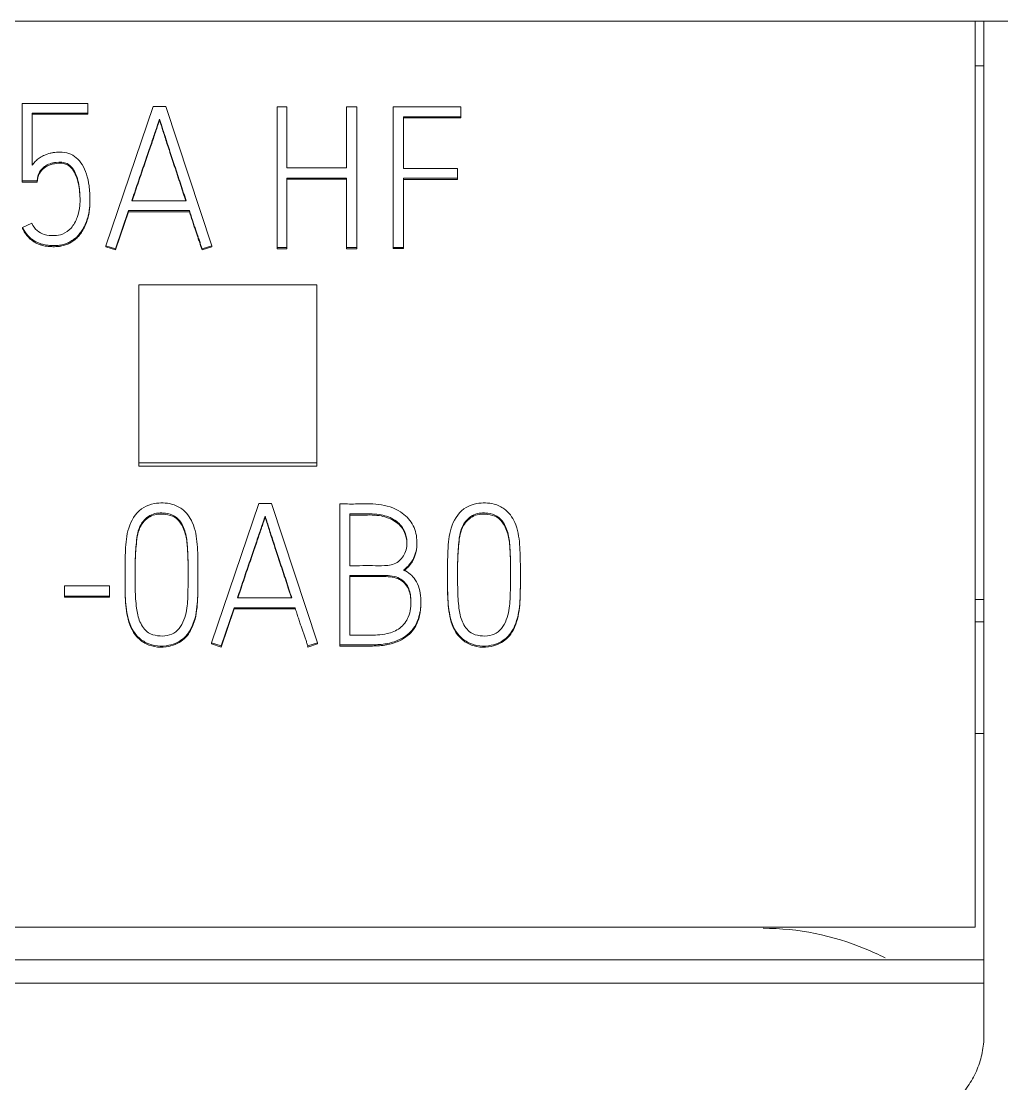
# Model space of a CAD drawing. Header units: millimetres. Extents: x 4137 to 6698, y 1400 to 3585.
# Drawn here: x 6200.93 to 6211.95, y 3360.85 to 3372.79 of the extents above; entities that cross this region are included whole.
import ezdxf

# ---------------------------------------------------------------- set-up
doc = ezdxf.new("R2010")
doc.units = ezdxf.units.MM
doc.layers.add('000-PI-Oprema', color=30, linetype='Continuous', lineweight=5)

msp = doc.modelspace()

# ---------------------------------------------------------------- linework, layer by layer
at = {"layer": '000-PI-Oprema', "color": 0, "linetype": 'ByBlock', "lineweight": 0}
for p, q in [((6211.648, 3372.791), (6186.848, 3372.791)), ((6211.648, 3372.791), (6211.748, 3372.791)), ((6211.648, 3362.608), (6211.648, 3372.791)), ((6216.648, 3372.791), (6211.748, 3372.791)), ((6211.748, 3372.291), (6211.648, 3372.291)), ((6200.938, 3371.868), (6201.677, 3371.868)), ((6200.938, 3370.996), (6200.938, 3371.868)), ((6201.677, 3371.868), (6201.677, 3371.758)), ((6201.049, 3371.758), (6201.049, 3371.172)), ((6201.677, 3371.758), (6201.049, 3371.758)), ((6201.677, 3371.745), (6201.049, 3371.745)), ((6201.677, 3371.758), (6201.677, 3371.745)), ((6202.41, 3371.833), (6201.88, 3370.268)), ((6202.552, 3371.833), (6202.41, 3371.833)), ((6203.069, 3370.268), (6202.552, 3371.833)), ((6203.804, 3371.828), (6203.804, 3370.246)), ((6203.914, 3371.828), (6203.804, 3371.828)), ((6203.914, 3371.142), (6203.914, 3371.828)), ((6204.698, 3371.828), (6204.585, 3371.828)), ((6204.585, 3371.828), (6204.585, 3371.142)), ((6204.698, 3370.246), (6204.698, 3371.828)), ((6205.108, 3371.831), (6205.108, 3370.248)), ((6205.87, 3371.831), (6205.108, 3371.831)), ((6205.87, 3371.718), (6205.87, 3371.831)), ((6202.481, 3371.692), (6202.481, 3371.679)), ((6205.222, 3371.137), (6205.222, 3371.718)), ((6205.222, 3371.718), (6205.87, 3371.718)), ((6205.222, 3371.706), (6205.87, 3371.706)), ((6205.87, 3371.718), (6205.87, 3371.706)), ((6204.585, 3371.142), (6203.914, 3371.142)), ((6205.83, 3371.137), (6205.222, 3371.137)), ((6205.83, 3371.027), (6205.83, 3371.137)), ((6203.914, 3371.029), (6204.585, 3371.029)), ((6203.914, 3370.246), (6203.914, 3371.029)), ((6203.914, 3371.017), (6204.585, 3371.017)), ((6204.585, 3371.029), (6204.585, 3370.246)), ((6205.222, 3370.248), (6205.222, 3371.027)), ((6205.222, 3371.027), (6205.83, 3371.027)), ((6205.222, 3371.014), (6205.83, 3371.014)), ((6205.83, 3371.027), (6205.83, 3371.014)), ((6200.938, 3370.996), (6200.938, 3370.983)), ((6201.107, 3370.996), (6200.938, 3370.996)), ((6201.107, 3370.983), (6200.938, 3370.983)), ((6201.107, 3370.996), (6201.107, 3370.983)), ((6201.7, 3370.778), (6201.7, 3370.79)), ((6202.78, 3370.774), (6202.17, 3370.774)), ((6201.986, 3370.233), (6202.133, 3370.662)), ((6202.133, 3370.662), (6202.133, 3370.649)), ((6202.133, 3370.662), (6202.818, 3370.662)), ((6202.818, 3370.662), (6202.818, 3370.649)), ((6201.986, 3370.22), (6202.133, 3370.649)), ((6202.133, 3370.649), (6202.818, 3370.649)), ((6200.943, 3370.474), (6201.045, 3370.521)), ((6200.943, 3370.474), (6200.943, 3370.462)), ((6201.88, 3370.268), (6201.88, 3370.255)), ((6201.88, 3370.268), (6201.986, 3370.233)), ((6201.88, 3370.255), (6201.986, 3370.22)), ((6201.986, 3370.233), (6201.986, 3370.22)), ((6202.96, 3370.233), (6203.069, 3370.268)), ((6202.96, 3370.22), (6203.069, 3370.255)), ((6202.96, 3370.233), (6202.96, 3370.22)), ((6203.069, 3370.268), (6203.069, 3370.255)), ((6203.804, 3370.246), (6203.914, 3370.246)), ((6203.804, 3370.246), (6203.804, 3370.233)), ((6203.804, 3370.233), (6203.914, 3370.233)), ((6203.914, 3370.246), (6203.914, 3370.233)), ((6204.585, 3370.246), (6204.585, 3370.233)), ((6204.585, 3370.246), (6204.698, 3370.246)), ((6204.585, 3370.233), (6204.698, 3370.233)), ((6204.698, 3370.246), (6204.698, 3370.233)), ((6205.108, 3370.248), (6205.222, 3370.248)), ((6205.108, 3370.248), (6205.108, 3370.235)), ((6205.108, 3370.235), (6205.222, 3370.235)), ((6205.222, 3370.248), (6205.222, 3370.235)), ((6202.248, 3369.827), (6202.248, 3367.828)), ((6204.248, 3369.827), (6202.248, 3369.827)), ((6204.248, 3367.828), (6204.248, 3369.827)), ((6202.248, 3367.828), (6202.248, 3367.79)), ((6202.248, 3367.828), (6204.248, 3367.828)), ((6202.248, 3367.79), (6204.248, 3367.79)), ((6204.248, 3367.828), (6204.248, 3367.79)), ((6203.597, 3367.369), (6203.067, 3365.804)), ((6203.739, 3367.369), (6203.597, 3367.369)), ((6204.256, 3365.804), (6203.739, 3367.369)), ((6204.507, 3365.78), (6204.507, 3367.365)), ((6203.668, 3367.228), (6203.668, 3367.216)), ((6204.62, 3367.253), (6204.62, 3366.671)), ((6205.375, 3366.916), (6205.375, 3366.937)), ((6202.095, 3366.631), (6202.095, 3366.618)), ((6202.914, 3366.587), (6202.914, 3366.6)), ((6205.718, 3366.631), (6205.718, 3366.618)), ((6206.538, 3366.587), (6206.538, 3366.6)), ((6204.62, 3366.561), (6204.62, 3365.89)), ((6201.414, 3366.443), (6201.414, 3366.33)), ((6201.92, 3366.443), (6201.414, 3366.443)), ((6201.92, 3366.33), (6201.92, 3366.443)), ((6201.414, 3366.33), (6201.92, 3366.33)), ((6201.414, 3366.33), (6201.414, 3366.318)), ((6201.414, 3366.318), (6201.92, 3366.318)), ((6201.92, 3366.33), (6201.92, 3366.318)), ((6203.968, 3366.31), (6203.358, 3366.31)), ((6205.42, 3366.245), (6205.42, 3366.257)), ((6211.648, 3366.291), (6211.748, 3366.291)), ((6203.173, 3365.769), (6203.32, 3366.198)), ((6203.173, 3365.756), (6203.32, 3366.185)), ((6203.32, 3366.198), (6203.32, 3366.185)), ((6203.32, 3366.198), (6204.006, 3366.198)), ((6203.32, 3366.185), (6204.006, 3366.185)), ((6204.006, 3366.198), (6204.006, 3366.185)), ((6211.648, 3366.041), (6211.748, 3366.041)), ((6203.067, 3365.804), (6203.067, 3365.791)), ((6203.067, 3365.804), (6203.173, 3365.769)), ((6203.067, 3365.791), (6203.173, 3365.756)), ((6203.173, 3365.769), (6203.173, 3365.756)), ((6204.145, 3365.763), (6204.148, 3365.756)), ((6204.148, 3365.769), (6204.256, 3365.804)), ((6204.148, 3365.756), (6204.256, 3365.791)), ((6204.148, 3365.769), (6204.148, 3365.756)), ((6204.256, 3365.804), (6204.256, 3365.791)), ((6204.507, 3365.78), (6204.507, 3365.767)), ((6211.648, 3364.786), (6211.748, 3364.786)), ((6211.648, 3362.608), (6186.848, 3362.608)), ((6211.748, 3362.24), (6186.748, 3362.24)), ((6211.748, 3361.977), (6186.748, 3361.977))]:
    msp.add_line(p, q, dxfattribs=at)
for points, knots in [([(6211.748, 3361.977), (6211.748, 3364.498), (6211.748, 3368.103), (6211.748, 3371.706), (6211.748, 3372.791)], [0, 0, 0, 0, 0.698854, 1, 1, 1, 1]), ([(6202.17, 3370.774), (6202.181, 3370.806), (6202.203, 3370.872), (6202.236, 3370.971), (6202.27, 3371.069), (6202.303, 3371.167), (6202.335, 3371.26), (6202.365, 3371.347), (6202.393, 3371.429), (6202.418, 3371.503), (6202.44, 3371.568), (6202.458, 3371.622), (6202.471, 3371.662), (6202.478, 3371.684), (6202.481, 3371.692)], [0, 0, 0, 0, 0.106118, 0.213594, 0.322428, 0.429305, 0.530911, 0.627246, 0.716632, 0.797389, 0.869519, 0.929228, 0.972722, 1, 1, 1, 1]), ([(6202.175, 3370.774), (6202.184, 3370.802), (6202.205, 3370.863), (6202.236, 3370.958), (6202.27, 3371.057), (6202.303, 3371.154), (6202.335, 3371.247), (6202.365, 3371.335), (6202.393, 3371.416), (6202.418, 3371.49), (6202.44, 3371.555), (6202.458, 3371.609), (6202.471, 3371.649), (6202.478, 3371.671), (6202.481, 3371.679)], [0, 0, 0, 0, 0.09357, 0.202554, 0.312916, 0.421294, 0.524326, 0.622014, 0.712654, 0.794544, 0.867687, 0.928234, 0.972339, 1, 1, 1, 1]), ([(6202.481, 3371.692), (6202.484, 3371.684), (6202.491, 3371.662), (6202.504, 3371.622), (6202.521, 3371.568), (6202.542, 3371.503), (6202.566, 3371.429), (6202.593, 3371.347), (6202.621, 3371.26), (6202.652, 3371.166), (6202.684, 3371.069), (6202.717, 3370.971), (6202.749, 3370.872), (6202.77, 3370.807), (6202.78, 3370.774)], [0, 0, 0, 0, 0.027336, 0.070868, 0.130595, 0.202708, 0.283396, 0.372662, 0.4689, 0.570509, 0.677489, 0.786433, 0.893936, 1, 1, 1, 1]), ([(6202.481, 3371.679), (6202.484, 3371.671), (6202.491, 3371.649), (6202.504, 3371.609), (6202.521, 3371.555), (6202.542, 3371.49), (6202.566, 3371.416), (6202.593, 3371.335), (6202.621, 3371.247), (6202.652, 3371.154), (6202.684, 3371.057), (6202.717, 3370.958), (6202.748, 3370.863), (6202.767, 3370.802), (6202.776, 3370.774)], [0, 0, 0, 0, 0.02772, 0.071862, 0.132428, 0.205553, 0.287375, 0.377893, 0.475483, 0.578518, 0.686999, 0.797473, 0.906485, 1, 1, 1, 1]), ([(6201.049, 3371.172), (6201.054, 3371.179), (6201.064, 3371.191), (6201.08, 3371.21), (6201.098, 3371.228), (6201.118, 3371.245), (6201.141, 3371.26), (6201.165, 3371.275), (6201.192, 3371.288), (6201.221, 3371.299), (6201.253, 3371.308), (6201.288, 3371.315), (6201.325, 3371.319), (6201.384, 3371.321), (6201.463, 3371.311), (6201.551, 3371.26), (6201.619, 3371.178), (6201.667, 3371.069), (6201.694, 3370.934), (6201.701, 3370.81), (6201.698, 3370.707), (6201.688, 3370.636), (6201.671, 3370.57), (6201.649, 3370.51), (6201.621, 3370.455), (6201.589, 3370.407), (6201.552, 3370.365), (6201.509, 3370.331), (6201.463, 3370.304), (6201.412, 3370.284), (6201.358, 3370.272), (6201.314, 3370.269), (6201.281, 3370.27), (6201.256, 3370.271), (6201.228, 3370.273), (6201.197, 3370.276), (6201.164, 3370.284), (6201.129, 3370.295), (6201.095, 3370.31), (6201.061, 3370.33), (6201.027, 3370.355), (6200.995, 3370.387), (6200.966, 3370.428), (6200.95, 3370.458), (6200.943, 3370.474)], [0, 0, 0, 0, 0.010575, 0.021534, 0.032937, 0.044729, 0.056875, 0.069452, 0.0826, 0.096505, 0.111279, 0.126985, 0.143702, 0.161538, 0.205913, 0.248141, 0.293825, 0.346182, 0.40699, 0.478261, 0.512629, 0.544859, 0.575282, 0.604004, 0.631084, 0.6569, 0.681684, 0.705765, 0.729734, 0.753772, 0.778045, 0.803118, 0.812005, 0.822876, 0.835737, 0.849942, 0.864952, 0.880894, 0.897668, 0.915306, 0.934053, 0.954105, 0.975931, 1, 1, 1, 1]), ([(6201.045, 3370.521), (6201.06, 3370.487), (6201.098, 3370.436), (6201.192, 3370.386), (6201.293, 3370.378), (6201.403, 3370.393), (6201.5, 3370.466), (6201.562, 3370.584), (6201.593, 3370.729), (6201.586, 3370.893), (6201.559, 3371.059), (6201.464, 3371.206), (6201.312, 3371.212), (6201.199, 3371.176), (6201.123, 3371.092), (6201.108, 3371.033), (6201.107, 3370.996)], [0, 0, 0, 0, 0.059022, 0.110017, 0.175174, 0.228533, 0.294979, 0.374406, 0.452147, 0.547151, 0.653629, 0.744768, 0.81483, 0.893356, 0.941956, 1, 1, 1, 1]), ([(6201.589, 3370.774), (6201.589, 3370.807), (6201.583, 3370.902), (6201.559, 3371.047), (6201.464, 3371.194), (6201.312, 3371.2), (6201.199, 3371.163), (6201.123, 3371.079), (6201.108, 3371.02), (6201.107, 3370.983)], [0, 0, 0, 0, 0.110862, 0.319923, 0.498869, 0.636431, 0.790612, 0.886035, 1, 1, 1, 1]), ([(6201.7, 3370.777), (6201.7, 3370.775), (6201.699, 3370.747), (6201.698, 3370.695), (6201.688, 3370.623), (6201.671, 3370.557), (6201.649, 3370.497), (6201.621, 3370.443), (6201.589, 3370.394), (6201.552, 3370.353), (6201.509, 3370.318), (6201.463, 3370.291), (6201.412, 3370.271), (6201.358, 3370.259), (6201.314, 3370.257), (6201.281, 3370.257), (6201.256, 3370.258), (6201.228, 3370.26), (6201.197, 3370.264), (6201.164, 3370.271), (6201.129, 3370.282), (6201.095, 3370.297), (6201.061, 3370.317), (6201.027, 3370.343), (6200.995, 3370.375), (6200.966, 3370.415), (6200.95, 3370.445), (6200.943, 3370.462)], [0, 0, 0, 0, 0.006507, 0.07195, 0.133322, 0.191255, 0.245946, 0.297513, 0.346671, 0.393864, 0.439719, 0.485361, 0.531134, 0.577354, 0.625098, 0.642021, 0.662722, 0.687212, 0.714261, 0.742843, 0.773199, 0.80514, 0.838725, 0.874425, 0.912607, 0.954167, 1, 1, 1, 1]), ([(6202.818, 3370.662), (6202.824, 3370.642), (6202.837, 3370.603), (6202.855, 3370.546), (6202.872, 3370.494), (6202.888, 3370.445), (6202.904, 3370.4), (6202.918, 3370.357), (6202.933, 3370.315), (6202.947, 3370.273), (6202.956, 3370.246), (6202.96, 3370.233)], [0, 0, 0, 0, 0.138948, 0.27018, 0.393699, 0.508312, 0.612826, 0.707241, 0.810993, 0.908573, 1, 1, 1, 1]), ([(6202.818, 3370.649), (6202.824, 3370.629), (6202.837, 3370.59), (6202.855, 3370.534), (6202.872, 3370.481), (6202.888, 3370.432), (6202.904, 3370.387), (6202.918, 3370.344), (6202.933, 3370.302), (6202.947, 3370.26), (6202.956, 3370.233), (6202.96, 3370.22)], [0, 0, 0, 0, 0.138948, 0.27018, 0.393699, 0.508312, 0.612826, 0.707241, 0.810993, 0.908573, 1, 1, 1, 1]), ([(6202.425, 3367.369), (6202.382, 3367.361), (6202.258, 3367.321), (6202.124, 3367.129), (6202.092, 3366.831), (6202.096, 3366.535), (6202.095, 3366.28), (6202.125, 3366.07), (6202.185, 3365.905), (6202.366, 3365.77), (6202.569, 3365.752), (6202.773, 3365.847), (6202.883, 3366.04), (6202.914, 3366.274), (6202.913, 3366.528), (6202.914, 3366.782), (6202.903, 3366.995), (6202.85, 3367.181), (6202.758, 3367.306), (6202.599, 3367.379), (6202.488, 3367.381), (6202.425, 3367.369)], [0, 0, 0, 0, 0.03125, 0.09375, 0.15625, 0.25, 0.3125, 0.34375, 0.40625, 0.4375, 0.5, 0.546875, 0.59375, 0.65625, 0.71875, 0.78125, 0.84375, 0.875, 0.921875, 0.953125, 1, 1, 1, 1]), ([(6204.507, 3367.365), (6204.566, 3367.365), (6204.712, 3367.362), (6204.945, 3367.376), (6205.18, 3367.304), (6205.335, 3367.149), (6205.385, 3366.968), (6205.367, 3366.806), (6205.304, 3366.692), (6205.253, 3366.643), (6205.228, 3366.625)], [0, 0, 0, 0, 0.121799, 0.300471, 0.478612, 0.608153, 0.736749, 0.853072, 0.938599, 1, 1, 1, 1]), ([(6206.048, 3367.369), (6206.006, 3367.361), (6205.882, 3367.321), (6205.748, 3367.129), (6205.716, 3366.831), (6205.72, 3366.535), (6205.719, 3366.28), (6205.748, 3366.07), (6205.809, 3365.905), (6205.99, 3365.77), (6206.193, 3365.752), (6206.396, 3365.847), (6206.507, 3366.04), (6206.538, 3366.274), (6206.537, 3366.528), (6206.538, 3366.782), (6206.526, 3366.995), (6206.474, 3367.181), (6206.382, 3367.306), (6206.223, 3367.379), (6206.112, 3367.381), (6206.048, 3367.369)], [0, 0, 0, 0, 0.03125, 0.09375, 0.15625, 0.25, 0.3125, 0.34375, 0.40625, 0.4375, 0.5, 0.546875, 0.59375, 0.65625, 0.71875, 0.78125, 0.84375, 0.875, 0.921875, 0.953125, 1, 1, 1, 1]), ([(6202.651, 3367.228), (6202.621, 3367.247), (6202.532, 3367.27), (6202.386, 3367.262), (6202.244, 3367.128), (6202.219, 3366.929), (6202.206, 3366.722), (6202.209, 3366.545), (6202.208, 3366.37), (6202.217, 3366.211), (6202.251, 3366.039), (6202.335, 3365.914), (6202.495, 3365.868), (6202.686, 3365.896), (6202.788, 3366.116), (6202.803, 3366.354), (6202.803, 3366.602), (6202.801, 3366.83), (6202.786, 3367.005), (6202.742, 3367.141), (6202.681, 3367.21), (6202.651, 3367.228)], [0, 0, 0, 0, 0.03125, 0.078125, 0.125, 0.1875, 0.25, 0.3125, 0.34375, 0.40625, 0.453125, 0.5, 0.53125, 0.59375, 0.65625, 0.71875, 0.8125, 0.875, 0.921875, 0.96875, 1, 1, 1, 1]), ([(6202.651, 3367.216), (6202.621, 3367.234), (6202.532, 3367.257), (6202.386, 3367.249), (6202.244, 3367.115), (6202.219, 3366.916), (6202.208, 3366.752), (6202.208, 3366.656), (6202.208, 3366.629)], [0, 0, 0, 0, 0.114194, 0.285486, 0.456777, 0.685166, 0.913555, 1, 1, 1, 1]), ([(6202.803, 3366.542), (6202.803, 3366.569), (6202.803, 3366.667), (6202.801, 3366.817), (6202.786, 3366.993), (6202.742, 3367.128), (6202.681, 3367.197), (6202.651, 3367.216)], [0, 0, 0, 0, 0.115044, 0.410029, 0.631268, 0.852507, 1, 1, 1, 1]), ([(6203.358, 3366.31), (6203.369, 3366.343), (6203.391, 3366.408), (6203.424, 3366.507), (6203.457, 3366.606), (6203.49, 3366.703), (6203.522, 3366.796), (6203.552, 3366.884), (6203.58, 3366.965), (6203.605, 3367.039), (6203.627, 3367.105), (6203.645, 3367.158), (6203.658, 3367.198), (6203.665, 3367.22), (6203.668, 3367.228)], [0, 0, 0, 0, 0.106118, 0.213594, 0.322428, 0.429305, 0.530911, 0.627246, 0.716632, 0.797389, 0.869519, 0.929228, 0.972722, 1, 1, 1, 1]), ([(6203.362, 3366.31), (6203.371, 3366.339), (6203.392, 3366.4), (6203.424, 3366.494), (6203.457, 3366.593), (6203.49, 3366.69), (6203.522, 3366.783), (6203.552, 3366.871), (6203.58, 3366.953), (6203.605, 3367.027), (6203.627, 3367.092), (6203.645, 3367.146), (6203.658, 3367.186), (6203.665, 3367.207), (6203.668, 3367.216)], [0, 0, 0, 0, 0.09357, 0.202554, 0.312916, 0.421294, 0.524326, 0.622014, 0.712654, 0.794544, 0.867687, 0.928234, 0.972339, 1, 1, 1, 1]), ([(6203.668, 3367.228), (6203.671, 3367.22), (6203.678, 3367.198), (6203.691, 3367.158), (6203.708, 3367.105), (6203.729, 3367.039), (6203.753, 3366.965), (6203.78, 3366.884), (6203.809, 3366.796), (6203.839, 3366.703), (6203.872, 3366.606), (6203.904, 3366.507), (6203.936, 3366.408), (6203.957, 3366.343), (6203.968, 3366.31)], [0, 0, 0, 0, 0.027336, 0.070868, 0.130595, 0.202708, 0.283396, 0.372662, 0.4689, 0.570509, 0.677489, 0.786433, 0.893936, 1, 1, 1, 1]), ([(6203.668, 3367.216), (6203.671, 3367.207), (6203.678, 3367.186), (6203.691, 3367.146), (6203.708, 3367.092), (6203.729, 3367.027), (6203.753, 3366.953), (6203.78, 3366.871), (6203.809, 3366.783), (6203.839, 3366.69), (6203.872, 3366.593), (6203.904, 3366.494), (6203.935, 3366.4), (6203.955, 3366.339), (6203.964, 3366.31)], [0, 0, 0, 0, 0.02772, 0.071862, 0.132428, 0.205553, 0.287375, 0.377893, 0.475483, 0.578518, 0.686999, 0.797473, 0.906485, 1, 1, 1, 1]), ([(6204.62, 3366.671), (6204.669, 3366.671), (6204.754, 3366.671), (6204.884, 3366.672), (6205.013, 3366.667), (6205.157, 3366.69), (6205.256, 3366.813), (6205.271, 3366.957), (6205.228, 3367.099), (6205.112, 3367.205), (6204.939, 3367.259), (6204.771, 3367.251), (6204.661, 3367.253), (6204.62, 3367.253)], [0, 0, 0, 0, 0.089881, 0.159215, 0.241238, 0.333496, 0.41712, 0.515535, 0.593949, 0.688978, 0.794399, 0.924872, 1, 1, 1, 1]), ([(6205.263, 3366.915), (6205.262, 3366.928), (6205.259, 3366.983), (6205.228, 3367.087), (6205.112, 3367.192), (6204.939, 3367.247), (6204.771, 3367.238), (6204.661, 3367.24), (6204.62, 3367.24)], [0, 0, 0, 0, 0.046506, 0.200835, 0.387866, 0.595348, 0.852137, 1, 1, 1, 1]), ([(6206.274, 3367.228), (6206.244, 3367.247), (6206.156, 3367.27), (6206.01, 3367.262), (6205.868, 3367.128), (6205.843, 3366.929), (6205.83, 3366.722), (6205.833, 3366.545), (6205.832, 3366.37), (6205.841, 3366.211), (6205.875, 3366.039), (6205.959, 3365.914), (6206.119, 3365.868), (6206.31, 3365.896), (6206.411, 3366.116), (6206.427, 3366.354), (6206.427, 3366.602), (6206.425, 3366.83), (6206.41, 3367.005), (6206.366, 3367.141), (6206.304, 3367.21), (6206.274, 3367.228)], [0, 0, 0, 0, 0.03125, 0.078125, 0.125, 0.1875, 0.25, 0.3125, 0.34375, 0.40625, 0.453125, 0.5, 0.53125, 0.59375, 0.65625, 0.71875, 0.8125, 0.875, 0.921875, 0.96875, 1, 1, 1, 1]), ([(6206.274, 3367.216), (6206.244, 3367.234), (6206.156, 3367.257), (6206.01, 3367.249), (6205.868, 3367.115), (6205.843, 3366.916), (6205.832, 3366.752), (6205.832, 3366.656), (6205.832, 3366.629)], [0, 0, 0, 0, 0.114194, 0.285486, 0.456777, 0.685166, 0.913555, 1, 1, 1, 1]), ([(6206.427, 3366.542), (6206.427, 3366.569), (6206.426, 3366.667), (6206.425, 3366.817), (6206.41, 3366.993), (6206.366, 3367.128), (6206.304, 3367.197), (6206.274, 3367.216)], [0, 0, 0, 0, 0.115044, 0.410029, 0.631268, 0.852507, 1, 1, 1, 1]), ([(6205.375, 3366.919), (6205.375, 3366.872), (6205.362, 3366.785), (6205.304, 3366.679), (6205.253, 3366.631), (6205.228, 3366.613)], [0, 0, 0, 0, 0.39415, 0.746816, 1, 1, 1, 1]), ([(6202.095, 3366.618), (6202.095, 3366.572), (6202.096, 3366.441), (6202.095, 3366.267), (6202.125, 3366.057), (6202.185, 3365.892), (6202.366, 3365.757), (6202.569, 3365.739), (6202.773, 3365.834), (6202.883, 3366.027), (6202.914, 3366.261), (6202.914, 3366.455), (6202.914, 3366.563), (6202.914, 3366.587)], [0, 0, 0, 0, 0.065476, 0.18556, 0.245602, 0.365686, 0.425728, 0.545812, 0.635875, 0.725938, 0.846022, 0.966106, 1, 1, 1, 1]), ([(6205.228, 3366.625), (6205.282, 3366.595), (6205.38, 3366.513), (6205.428, 3366.316), (6205.414, 3366.119), (6205.335, 3365.932), (6205.175, 3365.828), (6205.01, 3365.785), (6204.85, 3365.779), (6204.681, 3365.78), (6204.565, 3365.78), (6204.507, 3365.78)], [0, 0, 0, 0, 0.103943, 0.238103, 0.352261, 0.47238, 0.599265, 0.688206, 0.785795, 0.892897, 1, 1, 1, 1]), ([(6205.718, 3366.618), (6205.718, 3366.572), (6205.719, 3366.441), (6205.719, 3366.267), (6205.748, 3366.057), (6205.809, 3365.892), (6205.99, 3365.757), (6206.193, 3365.739), (6206.396, 3365.834), (6206.507, 3366.027), (6206.538, 3366.261), (6206.537, 3366.455), (6206.538, 3366.563), (6206.538, 3366.587)], [0, 0, 0, 0, 0.065476, 0.18556, 0.245602, 0.365686, 0.425728, 0.545812, 0.635875, 0.725938, 0.846022, 0.966106, 1, 1, 1, 1]), ([(6204.62, 3365.89), (6204.66, 3365.89), (6204.763, 3365.891), (6204.904, 3365.888), (6205.056, 3365.904), (6205.191, 3365.959), (6205.3, 3366.101), (6205.312, 3366.271), (6205.291, 3366.432), (6205.177, 3366.552), (6205, 3366.564), (6204.815, 3366.56), (6204.685, 3366.561), (6204.62, 3366.561)], [0, 0, 0, 0, 0.066156, 0.175169, 0.23737, 0.32413, 0.412445, 0.52466, 0.605148, 0.683631, 0.78156, 0.89078, 1, 1, 1, 1]), ([(6205.306, 3366.241), (6205.306, 3366.253), (6205.305, 3366.313), (6205.291, 3366.419), (6205.177, 3366.54), (6205, 3366.552), (6204.815, 3366.548), (6204.685, 3366.549), (6204.62, 3366.549)], [0, 0, 0, 0, 0.039686, 0.202294, 0.36085, 0.558693, 0.779347, 1, 1, 1, 1]), ([(6205.42, 3366.246), (6205.42, 3366.2), (6205.408, 3366.091), (6205.335, 3365.919), (6205.175, 3365.815), (6205.01, 3365.772), (6204.85, 3365.766), (6204.681, 3365.768), (6204.565, 3365.767), (6204.507, 3365.767)], [0, 0, 0, 0, 0.115677, 0.279669, 0.452899, 0.574324, 0.707557, 0.853779, 1, 1, 1, 1]), ([(6204.006, 3366.198), (6204.012, 3366.178), (6204.024, 3366.139), (6204.042, 3366.083), (6204.059, 3366.03), (6204.076, 3365.981), (6204.091, 3365.936), (6204.106, 3365.893), (6204.121, 3365.851), (6204.135, 3365.809), (6204.144, 3365.782), (6204.148, 3365.769)], [0, 0, 0, 0, 0.138948, 0.27018, 0.393699, 0.508312, 0.612826, 0.707241, 0.810993, 0.908573, 1, 1, 1, 1]), ([(6210.636, 3362.262), (6210.563, 3362.299), (6210.132, 3362.498), (6209.658, 3362.595), (6209.265, 3362.595), (6209.265, 3362.595), (6209.265, 3362.595)], [0, 0, 0, 0, 0.171752, 1, 1, 1, 1, 1, 1]), ([(6211.748, 3361.391), (6211.748, 3361.584), (6211.748, 3361.779), (6211.748, 3361.975), (6211.748, 3361.977)], [0, 0, 0, 0, 0.989298, 1, 1, 1, 1]), ([(6211.748, 3361.391), (6211.748, 3361.326), (6211.741, 3361.261), (6211.722, 3361.166), (6211.714, 3361.134), (6211.695, 3361.072), (6211.684, 3361.041), (6211.647, 3360.95), (6211.617, 3360.893), (6211.563, 3360.812), (6211.544, 3360.785), (6211.503, 3360.734), (6211.481, 3360.71), (6211.412, 3360.64), (6211.362, 3360.599), (6211.28, 3360.545), (6211.252, 3360.528), (6211.194, 3360.497), (6211.135, 3360.468), (6211.074, 3360.446), (6211.027, 3360.432), (6211.012, 3360.427), (6210.98, 3360.419), (6210.964, 3360.415), (6210.883, 3360.398), (6210.818, 3360.391), (6210.752, 3360.391)], [0, 0, 0, 0, 0.125, 0.125, 0.1875, 0.1875, 0.25, 0.25, 0.375, 0.375, 0.4375, 0.4375, 0.5, 0.5, 0.625, 0.625, 0.6875, 0.6875, 0.75, 0.8125, 0.8125, 0.84375, 0.84375, 0.875, 0.875, 1, 1, 1, 1])]:
    msp.add_open_spline(points, degree=3, knots=knots, dxfattribs=at)

doc.saveas('drawing.dxf')
